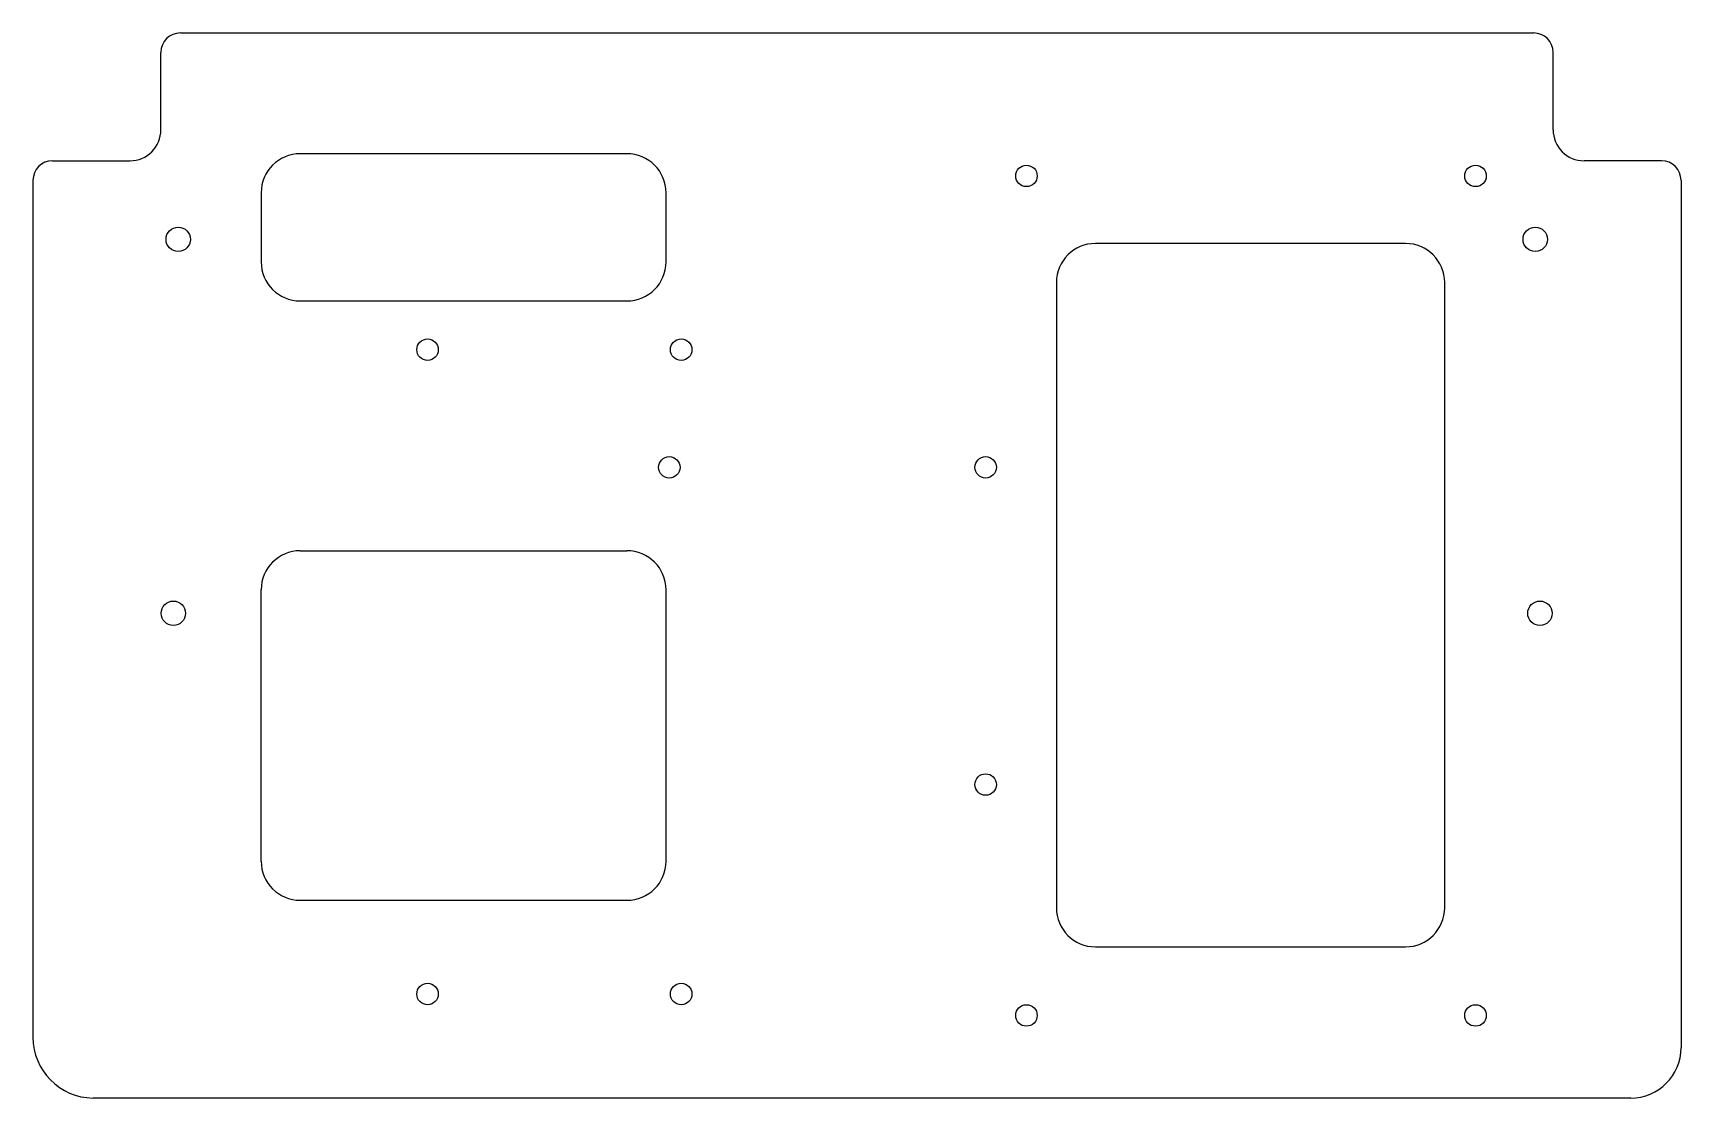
# Model space of a CAD drawing. Header units: millimetres. Extents: x 20 to 189, y 13 to 122.
import ezdxf

# ---------------------------------------------------------------- set-up
doc = ezdxf.new("R2010")
doc.units = ezdxf.units.MM
doc.layers.add('Shape2DView', color=7, linetype='CONTINUOUS')

msp = doc.modelspace()

# ---------------------------------------------------------------- linework, layer by layer
at = {"layer": 'Shape2DView'}
for p, q in [((35.185038, 121.943047), (173.804962, 121.943047)), ((33.190806, 112.032364), (33.190806, 119.948815)), ((175.799194, 112.032364), (175.799194, 119.948815)), ((22.075327, 108.848099), (30.006541, 108.848099)), ((80.929932, 109.571784), (47.457817, 109.571784)), ((186.914673, 108.848099), (178.983459, 108.848099)), ((20.081095, 106.853867), (20.081095, 19.076553)), ((188.908905, 106.853867), (188.908905, 17.996758)), ((43.457817, 105.571784), (43.457817, 98.493471)), ((84.929932, 98.493471), (84.929932, 105.571784)), ((160.695258, 100.37944), (128.917413, 100.37944)), ((124.917413, 96.37944), (124.917413, 32.335495)), ((164.695258, 32.335495), (164.695258, 96.37944)), ((47.457817, 94.493471), (80.929932, 94.493471)), ((47.457817, 68.904076), (80.929932, 68.904076)), ((43.457817, 37.100704), (43.457817, 64.904076)), ((84.929932, 37.100704), (84.929932, 64.904076)), ((47.457817, 33.100704), (80.929932, 33.100704)), ((128.917413, 28.335495), (160.695258, 28.335495)), ((183.756368, 12.844221), (26.243716, 12.844221))]:
    msp.add_line(p, q, dxfattribs=at)
for centre, radius in [((121.854123, 107.299603), 1.1), ((167.854825, 107.299603), 1.1), ((34.96048, 100.800064), 1.25), ((173.972778, 100.802231), 1.25), ((60.499967, 89.498997), 1.1), ((86.483859, 89.498997), 1.1), ((85.269051, 77.4422), 1.1), ((117.670898, 77.4422), 1.1), ((34.457817, 62.5), 1.25), ((174.452011, 62.5), 1.25), ((117.670898, 44.956951), 1.1), ((60.499967, 23.496738), 1.1), ((86.483859, 23.496738), 1.1), ((121.854123, 21.301575), 1.1), ((167.854825, 21.301575), 1.1)]:
    msp.add_circle(centre, radius, dxfattribs=at)
for centre, radius, start, end in [((35.185038, 119.948815), 1.994232, 90, 180), ((173.804962, 119.948815), 1.994232, 0, 90), ((30.006541, 112.032364), 3.184265, -90, 0), ((178.983459, 112.032364), 3.184265, 180, -90), ((22.075327, 106.853867), 1.994232, 90, 180), ((47.457817, 105.571784), 4, 90, 180), ((80.929932, 105.571784), 4, 0, 90), ((186.914673, 106.853867), 1.994232, 0, 90), ((128.917413, 96.37944), 4, 90, 180), ((160.695258, 96.37944), 4, 0, 90), ((47.457817, 98.493471), 4, 180, -90), ((80.929932, 98.493471), 4, -90, 0), ((47.457817, 64.904076), 4, 90, 180), ((80.929932, 64.904076), 4, 0, 90), ((47.457817, 37.100704), 4, 180, -90), ((80.929932, 37.100704), 4, -90, 0), ((128.917413, 32.335495), 4, 180, -90), ((160.695258, 32.335495), 4, -90, 0), ((26.313821, 19.076553), 6.232726, 180, -90.64446842), ((183.756368, 17.996758), 5.152537, -90, 0)]:
    msp.add_arc(centre, radius, start, end, dxfattribs=at)

doc.saveas('drawing.dxf')
